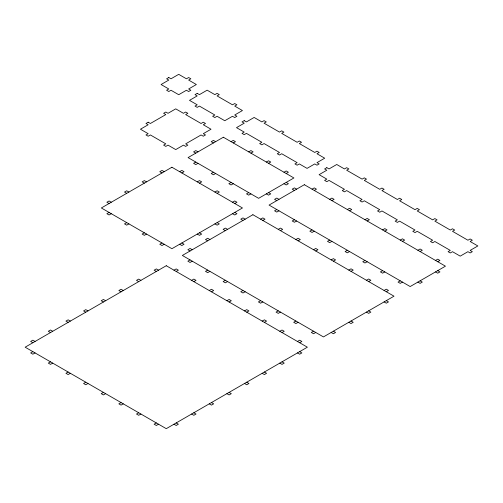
<?xml version="1.0" encoding="UTF-8"?>
<svg xmlns="http://www.w3.org/2000/svg" width="503" height="503" viewBox="0 0 503 503"><rect width="100%" height="100%" fill="white"/><g stroke="black" fill="none" stroke-linecap="round" stroke-linejoin="round"><path stroke-width="0.75" d="M195.793 162.048L193.586 163.324L195.793 164.594L197.993 163.324M231.072 141.683L233.273 140.406L235.479 141.683L233.273 142.953M109.076 212.423L106.869 213.7L109.076 214.97L111.276 213.7M179.628 171.693L181.834 170.416L184.041 171.693L181.834 172.963M213.429 172.233L211.222 173.504L213.429 174.78L215.636 173.504M248.708 151.868L250.915 150.592L253.116 151.868L250.915 153.138M126.712 222.609L124.505 223.879L126.712 225.155L128.919 223.879M197.27 181.872L199.471 180.602L201.678 181.872L199.471 183.149M231.072 182.419L228.865 183.689L231.072 184.959L233.273 183.689M266.345 162.048L268.552 160.778L270.759 162.048L268.552 163.324M144.348 232.795L142.148 234.065L144.348 235.341L146.555 234.065M214.907 192.058L217.114 190.788L219.314 192.058L217.114 193.328M248.708 192.599L246.501 193.875L248.708 195.145L250.915 193.875M283.988 172.233L286.188 170.957L288.395 172.233L286.188 173.504M161.991 242.974L159.784 244.251L161.991 245.521L164.198 244.251M232.543 202.244L234.75 200.967L236.957 202.244L234.75 203.514M276.776 209.531L274.575 210.807L276.776 212.077L278.983 210.807M312.055 189.166L314.262 187.889L316.462 189.166L314.262 190.436M190.059 259.906L187.858 261.183L190.059 262.453L192.265 261.183M260.617 219.176L262.824 217.9L265.024 219.176L262.824 220.446M32.865 351.647L30.664 352.924L32.865 354.194L35.072 352.924M173.975 270.18L176.182 268.91L178.389 270.18L176.182 271.45M294.418 219.717L292.212 220.987L294.418 222.263L296.619 220.987M329.691 199.351L331.898 198.075L334.105 199.351L331.898 200.622M207.701 270.092L205.494 271.362L207.701 272.639L209.902 271.362M278.253 229.355L280.46 228.085L282.667 229.355L280.46 230.632M50.507 361.833L48.301 363.103L50.507 364.379L52.708 363.103M191.618 280.366L193.818 279.09L196.025 280.366L193.818 281.636M312.055 229.902L309.848 231.173L312.055 232.443L314.262 231.173M347.334 209.531L349.541 208.261L351.742 209.531L349.541 210.807M225.338 280.278L223.131 281.548L225.338 282.824L227.545 281.548M295.896 239.541L298.097 238.271L300.304 239.541L298.097 240.811M68.144 372.019L65.937 373.289L68.144 374.565L70.351 373.289M209.254 290.545L211.461 289.275L213.662 290.545L211.461 291.822M329.691 240.082L327.491 241.358L329.691 242.628L331.898 241.358M364.971 219.717L367.177 218.44L369.384 219.717L367.177 220.987M242.974 290.457L240.774 291.734L242.974 293.004L245.181 291.734M313.532 249.727L315.739 248.451L317.94 249.727L315.739 250.997M85.78 382.198L83.58 383.475L85.78 384.745L87.987 383.475M226.891 300.731L229.098 299.461L231.305 300.731L229.098 302.001M347.334 250.268L345.127 251.538L347.334 252.814L349.541 251.538M382.613 229.902L384.814 228.626L387.021 229.902L384.814 231.173M260.617 300.643L258.41 301.913L260.617 303.19L262.824 301.913M331.169 259.906L333.376 258.636L335.583 259.906L333.376 261.183M103.423 392.384L101.216 393.654L103.423 394.93L105.624 393.654M244.533 310.917L246.734 309.641L248.941 310.917L246.734 312.187M364.971 260.453L362.77 261.723L364.971 262.994L367.177 261.723M400.25 240.082L402.457 238.812L404.657 240.082L402.457 241.358M278.253 310.829L276.053 312.099L278.253 313.375L280.46 312.099M348.812 270.092L351.012 268.822L353.219 270.092L351.012 271.362M121.06 402.57L118.859 403.84L121.06 405.116L123.266 403.84M262.17 321.096L264.377 319.826L266.577 321.096L264.377 322.373M382.613 270.633L380.406 271.909L382.613 273.179L384.814 271.909M417.886 250.268L420.093 248.991L422.3 250.268L420.093 251.538M295.896 321.008L293.689 322.285L295.896 323.555L298.097 322.285M366.448 280.278L368.655 279.002L370.856 280.278L368.655 281.548M138.702 412.749L136.495 414.026L138.702 415.296L140.903 414.026M279.813 331.282L282.013 330.012L284.22 331.282L282.013 332.552M400.25 280.819L398.043 282.089L400.25 283.365L402.457 282.089M435.529 260.453L437.729 259.177L439.936 260.453L437.729 261.723M313.532 331.194L311.326 332.464L313.532 333.74L315.739 332.464M384.085 290.457L386.291 289.187L388.498 290.457L386.291 291.734M156.339 422.935L154.132 424.205L156.339 425.481L158.546 424.205M297.449 341.468L299.656 340.191L301.857 341.468L299.656 342.738M215.636 141.683L213.429 140.406L211.222 141.683L213.429 142.953M286.188 182.419L288.395 183.689L286.188 184.959L283.988 183.689M296.619 189.166L294.418 187.889L292.212 189.166L294.418 190.436M437.729 270.633L439.936 271.909L437.729 273.179L435.529 271.909M197.993 151.868L195.793 150.592L193.586 151.868L195.793 153.138M268.552 192.599L270.759 193.875L268.552 195.145L266.345 193.875M278.983 199.351L276.776 198.075L274.575 199.351L276.776 200.622M420.093 280.819L422.3 282.089L420.093 283.365L417.886 282.089M164.198 171.693L161.991 170.416L159.784 171.693L161.991 172.963M234.75 212.423L236.957 213.7L234.75 214.97L232.543 213.7M245.181 219.176L242.974 217.9L240.774 219.176L242.974 220.446M386.291 300.643L388.498 301.913L386.291 303.19L384.085 301.913M146.555 181.872L144.348 180.602L142.148 181.872L144.348 183.149M217.114 222.609L219.314 223.879L217.114 225.155L214.907 223.879M227.545 229.355L225.338 228.085L223.131 229.355L225.338 230.632M368.655 310.829L370.856 312.099L368.655 313.375L366.448 312.099M128.919 192.058L126.712 190.788L124.505 192.058L126.712 193.328M199.471 232.795L201.678 234.065L199.471 235.341L197.27 234.065M209.902 239.541L207.701 238.271L205.494 239.541L207.701 240.811M351.012 321.008L353.219 322.285L351.012 323.555L348.812 322.285M111.276 202.244L109.076 200.967L106.869 202.244L109.076 203.514M181.834 242.974L184.041 244.251L181.834 245.521L179.628 244.251M192.265 249.727L190.059 248.451L187.858 249.727L190.059 250.997M333.376 331.194L335.583 332.464L333.376 333.74L331.169 332.464M158.546 270.18L156.339 268.91L154.132 270.18L156.339 271.45M299.656 351.647L301.857 352.924L299.656 354.194L297.449 352.924M140.903 280.366L138.702 279.09L136.495 280.366L138.702 281.636M282.013 361.833L284.22 363.103L282.013 364.379L279.813 363.103M123.266 290.545L121.06 289.275L118.859 290.545L121.06 291.822M264.377 372.019L266.577 373.289L264.377 374.565L262.17 373.289M105.624 300.731L103.423 299.461L101.216 300.731L103.423 302.001M246.734 382.198L248.941 383.475L246.734 384.745L244.533 383.475M87.987 310.917L85.78 309.641L83.58 310.917L85.78 312.187M229.098 392.384L231.305 393.654L229.098 394.93L226.891 393.654M70.351 321.096L68.144 319.826L65.937 321.096L68.144 322.373M211.461 402.57L213.662 403.84L211.461 405.116L209.254 403.84M52.708 331.282L50.507 330.012L48.301 331.282L50.507 332.552M193.818 412.749L196.025 414.026L193.818 415.296L191.618 414.026M35.072 341.468L32.865 340.191L30.664 341.468L32.865 342.738M176.182 422.935L178.389 424.205L176.182 425.481L173.975 424.205M168.794 77.519L166.594 78.795L168.794 80.065L161.079 84.523L168.794 88.974L166.594 90.251L168.794 91.521L171.001 90.251L178.716 94.702L186.437 90.251L188.638 91.521L190.844 90.251L188.638 88.974L196.359 84.523L188.638 80.065L190.844 78.795L188.638 77.519L186.437 78.795L178.716 74.337L171.001 78.795L168.794 77.519M197.22 93.357L195.013 94.633L197.22 95.903L189.499 100.361L197.22 104.813L195.013 106.089L197.22 107.359L199.421 106.089L214.856 114.998L212.656 116.275L214.856 117.545L217.063 116.275L224.778 120.726L232.499 116.275L234.7 117.545L236.907 116.275L234.7 114.998L242.421 110.547L234.7 106.089L236.907 104.813L234.7 103.543L232.499 104.813L217.063 95.903L219.27 94.633L217.063 93.357L214.856 94.633L207.142 90.175L199.421 94.633L197.22 93.357M148.171 122.216L145.971 123.493L148.171 124.763L140.456 129.221L148.171 133.679L145.971 134.949L148.171 136.219L150.378 134.949L165.814 143.858L163.607 145.134L165.814 146.404L168.015 145.134L175.736 149.586L183.45 145.134L185.657 146.404L187.858 145.134L185.657 143.858L201.087 134.949L203.294 136.219L205.501 134.949L203.294 133.679L211.009 129.221L203.294 124.763L205.501 123.493L203.294 122.216L201.087 123.493L185.657 114.583L187.858 113.307L185.657 112.037L183.45 113.307L175.736 108.855L168.015 113.307L165.814 112.037L163.607 113.307L165.814 114.583L150.378 123.493L148.171 122.216M244.219 120.645L242.012 121.915L244.219 123.185L236.504 127.643L244.219 132.1L242.012 133.37L244.219 134.647L246.426 133.37L261.856 142.28L259.655 143.556L261.856 144.826L264.062 143.556L279.498 152.466L277.291 153.736L279.498 155.012L281.699 153.736L297.135 162.651L294.928 163.921L297.135 165.198L299.342 163.921L307.056 168.379L314.771 163.921L316.978 165.198L319.185 163.921L316.978 162.651L324.699 158.194L316.978 153.736L319.185 152.466L316.978 151.196L314.771 152.466L299.342 143.556L301.542 142.28L299.342 141.01L297.135 142.28L281.699 133.37L283.906 132.1L281.699 130.824L279.498 132.1L264.062 123.185L266.269 121.915L264.062 120.645L261.856 121.915L254.141 117.457L246.426 121.915L244.219 120.645M223.351 137.225L188.072 157.596L258.63 198.327L293.909 177.961L223.351 137.225M171.913 167.235L101.355 207.972L171.913 248.702L242.465 207.972L171.913 167.235M326.818 167.669L324.611 168.939L326.818 170.215L319.103 174.667L326.818 179.125L324.611 180.395L326.818 181.671L329.025 180.395L344.454 189.31L342.254 190.58L344.454 191.85L346.661 190.58L362.097 199.49L359.89 200.766L362.097 202.036L364.298 200.766L379.734 209.676L377.527 210.946L379.734 212.222L381.94 210.946L397.376 219.861L395.169 221.131L397.376 222.401L399.577 221.131L415.013 230.041L412.806 231.317L415.013 232.587L417.22 231.317L432.649 240.227L430.449 241.497L432.649 242.773L434.856 241.497L450.292 250.412L448.085 251.682L450.292 252.952L452.493 251.682L460.214 256.14L467.928 251.682L470.135 252.952L472.336 251.682L470.135 250.412L477.85 245.954L470.135 241.497L472.336 240.227L470.135 238.95L467.928 240.227L452.493 231.317L454.699 230.041L452.493 228.771L450.292 230.041L434.856 221.131L437.063 219.861L434.856 218.585L432.649 219.861L417.22 210.946L419.42 209.676L417.22 208.399L415.013 209.676L399.577 200.766L401.784 199.49L399.577 198.22L397.376 199.49L381.94 190.58L384.141 189.31L381.94 188.034L379.734 189.31L364.298 180.395L366.505 179.125L364.298 177.848L362.097 179.125L346.661 170.215L348.868 168.939L346.661 167.669L344.454 168.939L336.74 164.487L329.025 168.939L326.818 167.669M304.34 184.708L269.061 205.079L410.171 286.547L445.451 266.181L304.34 184.708M252.896 214.718L182.344 255.455L323.454 336.922L394.006 296.185L252.896 214.718M166.26 265.722L25.15 347.196L166.26 428.663L307.371 347.196L166.26 265.722"/></g></svg>
